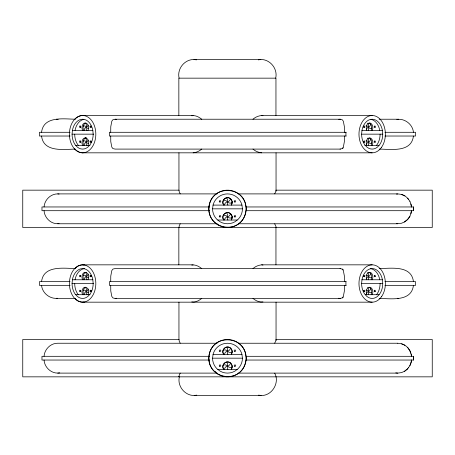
<?xml version="1.0" encoding="UTF-8"?>
<svg xmlns="http://www.w3.org/2000/svg" width="455" height="455" viewBox="0 0 455 455"><rect width="100%" height="100%" fill="white"/><g stroke="black" fill="none" stroke-linecap="round" stroke-linejoin="round"><path stroke-width="0.68" d="M110.713 136.028L110.77 141.624L111.805 147.096L112.908 148.586L115.109 149.092L340.488 149.092M110.713 285.37L110.77 290.973L111.805 296.438L112.908 297.928L115.109 298.44L340.488 298.44M344.435 132.291L344.378 126.695L343.343 121.229L342.24 119.733L340.033 119.227L338.73 119.432M344.435 281.639L344.378 276.037L343.343 270.571L342.24 269.081L340.033 268.569M413.544 206.962L413.544 210.699M413.544 356.31L413.544 360.041M179.361 376.842C177.109 386.022 184.724 395.617 194.171 395.514L261.136 395.514C272.181 395.918 279.956 382.45 274.689 373.157M275.696 78.158C277.942 68.978 270.327 59.383 260.88 59.486L193.921 59.486C184.474 59.383 176.853 68.978 179.105 78.158M72.061 134.162L72.419 130.295A14.935 10.562 -90 0 1 82.622 119.227A14.935 10.562 -90 0 1 92.82 130.295L93.178 134.162A14.935 10.562 -90 0 1 90.084 144.718L87.9 147.096A14.935 10.562 -90 0 1 77.339 147.096L75.155 144.718A14.935 10.562 -90 0 1 72.061 134.162L93.707 134.162M75.047 130.426L75.058 130.295A14.935 10.562 -90 0 1 83.879 119.352M72.061 283.505L72.419 279.637A14.935 10.562 -90 0 1 82.622 268.569A14.935 10.562 -90 0 1 92.82 279.637L93.178 283.505A14.935 10.562 -90 0 1 90.084 294.066L87.9 296.438A14.935 10.562 -90 0 1 77.339 296.438L75.155 294.066A14.935 10.562 -90 0 1 72.061 283.505L93.707 283.505M75.047 279.768L75.058 279.637A14.935 10.562 -90 0 1 84.573 268.604M361.617 134.162L361.981 130.295A14.935 10.562 90 0 1 372.179 119.227A14.935 10.562 90 0 1 382.382 130.295L382.74 134.162A14.935 10.562 90 0 1 379.646 144.718L377.462 147.096A14.935 10.562 -90 0 1 366.901 147.096L364.711 144.718A14.935 10.562 90 0 1 361.617 134.162L382.74 134.162M361.617 283.505L361.981 279.637A14.935 10.562 90 0 1 372.179 268.569A14.935 10.562 90 0 1 382.382 279.637L382.74 283.505A14.935 10.562 90 0 1 379.646 294.066L377.462 296.438A14.935 10.562 -90 0 1 366.901 296.438L364.711 294.066A14.935 10.562 -90 0 1 361.617 283.505L382.74 283.505M84.192 130.426L84.232 130.039A3.714 2.628 -90 0 1 86.313 127.155A3.714 2.628 90 0 0 88.202 125.097M84.192 145.361L84.232 144.969A3.714 2.628 90 0 1 86.313 142.085A3.714 2.628 -90 0 0 88.202 140.032M84.192 279.768L84.232 279.381A3.714 2.628 -90 0 1 86.313 276.498A3.714 2.628 90 0 0 88.316 274.035M84.192 294.703L84.232 294.317A3.714 2.628 90 0 1 86.313 291.433A3.714 2.628 -90 0 0 88.316 288.97M345.925 132.291L345.925 136.028M345.925 281.639L345.925 285.37M370.586 124.073L370.563 124.272A3.714 2.628 -90 0 1 368.482 127.155A3.714 2.628 90 0 0 366.485 129.618M370.586 139.002L370.563 139.207A3.714 2.628 -90 0 1 368.482 142.085A3.714 2.628 -90 0 0 366.485 144.548M370.586 273.415L370.563 273.614A3.714 2.628 -90 0 1 368.482 276.498A3.714 2.628 90 0 0 366.485 278.961M370.586 288.351L370.563 288.55A3.714 2.628 -90 0 1 368.482 291.433A3.714 2.628 -90 0 0 366.485 293.896M44.055 206.962C44.522 199.995 50.602 193.779 57.762 193.898L217.126 193.898M44.055 356.31C44.522 349.343 50.602 343.127 57.762 343.241L217.126 343.241M411.434 210.699L410.825 213.662M411.508 210.699C411.172 215.141 408.505 219.259 404.876 221.767M411.434 360.041L411.206 362.043L409.875 365.644M411.508 360.041C411.28 362.732 410.342 365.462 408.545 367.509M41.564 132.291C43.453 115.809 63.677 118.994 75.149 119.227M41.564 281.639C43.453 265.151 63.677 268.336 75.149 268.569M212.565 208.834L213.076 204.966A14.935 14.935 0 0 1 241.923 204.966L242.435 208.834A14.935 14.935 0 0 1 238.062 219.39L234.968 221.767A14.935 14.935 0 0 1 220.032 221.767L216.938 219.39A14.935 14.935 0 0 1 212.565 208.834L242.435 208.834M212.565 358.176L213.076 354.308A14.935 14.935 0 0 1 241.923 354.308L242.435 358.176A14.935 14.935 0 0 1 238.062 368.738L234.968 371.109A14.935 14.935 0 0 1 220.032 371.109L216.938 368.738A14.935 14.935 0 0 1 212.565 358.176L242.435 358.176M413.436 136.028C411.474 152.823 390.748 149.172 379.169 149.092M413.436 285.37C411.474 302.165 390.748 298.514 379.169 298.44M224.497 205.097L224.56 204.71A3.714 3.714 0 0 1 227.5 201.827A3.714 3.714 0 0 0 230.44 198.943L230.475 198.744M224.497 220.032L224.56 219.646A3.714 3.714 0 0 1 227.5 216.762A3.714 3.714 0 0 0 230.44 213.878L230.475 213.679M224.497 354.445L224.56 354.053A3.714 3.714 0 0 1 227.5 351.169A3.714 3.714 0 0 0 230.44 348.285L230.475 348.086M224.497 369.375L224.56 368.988A3.714 3.714 0 0 1 227.5 366.104A3.714 3.714 0 0 0 230.44 363.221L230.475 363.022M179.065 227.5L179.23 225.782L180.231 223.814M275.935 227.5L276.048 226.664L274.689 223.814M274.689 193.853L276.048 190.998L276.048 152.829M274.689 343.195L276.048 340.34L276.048 302.171M371.126 130.426C372.241 128.088 371.945 124.812 369.676 123.271L369.261 123.163M371.126 145.361C372.241 143.024 371.945 139.748 369.676 138.206L369.261 138.098M371.126 279.768C372.241 277.436 371.945 274.155 369.676 272.619L367.748 272.5A3.714 2.628 -90 0 1 368.482 276.498A3.714 2.628 90 0 0 368.641 279.461L368.772 279.768M371.126 294.703C372.241 292.366 371.945 289.09 369.676 287.554L369.261 287.441M180.231 373.157L179.23 375.13L179.065 376.842L178.957 376.205M342.689 148.586L343.235 147.767M342.689 297.928L343.235 297.115M408.618 367.509L407.725 368.738L404.256 371.377M409.949 216.301L407.799 219.39L404.256 222.034M376.416 145.361L377.007 144.718A14.935 10.562 90 0 0 380.101 134.162M376.416 294.703L377.007 294.066A14.935 10.562 90 0 0 380.101 283.505M252.974 119.267C255.306 117.049 258.486 115.854 261.648 115.49L372.179 115.49M252.974 268.609C255.306 266.391 258.486 265.202 261.648 264.838L372.179 264.838M201.77 149.058C199.353 151.111 196.344 152.55 193.153 152.829M201.77 298.4C199.011 300.601 195.405 302.666 191.754 301.915M404.95 371.109L407.799 368.738M371.718 127.997L371.576 128.1A3.714 2.628 90 0 1 368.482 127.155A3.708 2.622 90 0 0 365.974 125.933M371.718 142.927L371.576 143.035A3.714 2.628 90 0 1 368.482 142.085A3.708 2.622 90 0 0 366.588 140.8M371.718 277.34L371.576 277.448A3.714 2.628 90 0 1 368.482 276.498A3.708 2.622 90 0 0 365.974 275.281M371.718 292.275L371.576 292.377A3.714 2.628 90 0 1 368.482 291.433A3.708 2.622 90 0 0 365.974 290.216M232.073 202.668L231.874 202.771A3.714 3.714 0 0 1 227.5 201.827A3.708 3.708 0 0 0 223.138 200.871M232.073 217.604L231.874 217.706A3.714 3.714 0 0 1 227.5 216.762A3.708 3.708 0 0 0 223.138 215.806M232.073 352.011L231.874 352.119A3.714 3.714 0 0 1 227.5 351.169A3.708 3.708 0 0 0 223.138 350.219M232.073 366.946L231.874 367.054A3.714 3.714 0 0 1 227.5 366.104A3.708 3.708 0 0 0 223.138 365.155M404.33 222.034L401.509 223.257L396.413 223.598M404.33 371.377L401.509 372.599L397.733 373.111L395.753 372.855M86.313 272.3L85.125 272.619C82.856 274.155 82.56 277.436 83.674 279.768M340.488 119.227L115.109 119.227L112.908 119.733L111.805 121.229L110.77 126.695L110.713 132.291M340.033 149.092L342.24 148.586L343.343 147.096L344.378 141.624L344.435 136.028M262.984 301.915C259.395 302.547 255.636 300.704 252.974 298.4M191.754 115.746C195.405 115.001 199.011 117.06 201.77 119.267M191.754 265.089C195.405 264.344 199.011 266.408 201.77 268.609M115.109 298.44L116.417 298.235M258.315 59.878L260.88 59.486M194.171 395.514L196.742 395.122M396.811 119.477C404.62 118.09 412.793 124.386 413.436 132.291M41.564 285.37C42.196 293.048 49.919 299.248 57.54 298.27M44.055 210.699C44.505 218.087 51.489 224.73 59.076 223.598M396.413 194.069C401.009 193.483 406.025 195.627 408.618 199.5M44.055 360.041C44.499 367.68 51.95 374.425 59.736 372.855M82.622 115.49L193.153 115.49M379.169 119.227L398.745 119.227M72.408 130.426L92.831 130.426M361.97 130.426L382.393 130.426M70.064 132.291L39.454 132.291L39.454 136.028L70.064 136.028M346.187 132.291L109.416 132.291L109.416 136.028L346.187 136.028M384.936 132.291L415.546 132.291L415.546 136.028L384.936 136.028M82.622 145.361A4.669 3.299 -90 0 1 82.309 140.476A4.669 3.299 -90 0 1 85.261 137.893L86.313 137.893L85.125 138.206C82.856 139.748 82.56 143.024 83.674 145.361M75.74 145.361L90.016 145.361M364.779 145.361L379.055 145.361M75.149 149.092C63.677 149.325 43.453 152.51 41.564 136.028M82.622 152.829A18.666 13.201 90 0 0 94.054 124.824A18.666 13.201 90 0 0 71.19 124.824A18.666 13.201 90 0 0 82.622 152.829L372.179 152.829M238.443 193.898L397.807 193.898M213.059 205.097L241.941 205.097M209.641 206.962L41.974 206.962L41.974 210.699L209.641 210.699M217.774 220.032L237.226 220.032M57.762 223.769L217.126 223.769L216.461 223.257M238.443 223.769L397.807 223.769M82.622 264.838L193.153 264.838M340.488 268.569L115.109 268.569L112.908 269.081L111.805 270.571L110.77 276.037L110.713 281.639M379.169 268.569C390.748 268.49 411.474 264.844 413.436 281.639M72.408 279.768L92.831 279.768M361.97 279.768L382.393 279.768M70.064 281.639L39.454 281.639L39.454 285.37L70.064 285.37M346.187 281.639L109.416 281.639L109.416 285.37L346.187 285.37M384.936 281.639L415.546 281.639L415.546 285.37L384.936 285.37M75.74 294.703L90.016 294.703M365.302 294.703L379.055 294.703M56.255 298.44L75.149 298.44M82.622 302.171A18.666 13.201 90 0 0 94.054 274.172A18.666 13.201 90 0 0 71.19 274.172A18.666 13.201 90 0 0 82.622 302.171L372.179 302.171M238.443 343.241L397.807 343.241M213.059 354.445L241.941 354.445M209.641 356.31L41.974 356.31L41.974 360.041L209.641 360.041M217.774 369.375L237.226 369.375M57.762 373.111L217.126 373.111M238.443 373.111L397.807 373.111M57.762 193.898L59.076 194.069M56.255 119.227L58.189 119.477M397.46 298.27L398.745 298.44M397.733 343.241C401.532 343.326 405.138 344.918 407.799 347.614M193.921 59.486L196.486 59.878M258.565 395.122L261.136 395.514M115.109 119.227L116.417 119.432M338.73 298.235L340.033 298.44L342.24 297.928L343.343 296.438L344.378 290.973L344.435 285.37M261.648 115.49L262.984 115.746M261.648 152.829C258.486 152.465 255.306 151.27 252.974 149.058M261.648 264.838L262.984 265.089M404.95 195.9L401.583 194.404M404.95 345.243L401.583 343.752M214.868 371.377L215.932 372.196M226.465 197.823L226.476 197.834A3.714 3.714 0 0 1 227.5 201.827A3.714 3.714 0 0 0 227.722 204.79L227.91 205.097M226.465 212.758L226.476 212.769A3.714 3.714 0 0 1 227.5 216.762A3.714 3.714 0 0 0 227.722 219.725L227.91 220.032M226.465 347.171L226.476 347.182A3.714 3.714 0 0 1 227.5 351.169A3.714 3.714 0 0 0 227.722 354.132L227.91 354.445M226.465 362.106L226.476 362.112A3.714 3.714 0 0 1 227.5 366.104A3.714 3.714 0 0 0 227.722 369.068L227.91 369.375M78.385 145.361L77.794 144.718A14.935 10.562 -90 0 1 74.7 134.162M78.385 294.703L77.794 294.066A14.935 10.562 -90 0 1 74.7 283.505M85.58 138.087L85.591 138.098A3.714 2.628 -90 0 1 86.313 142.085A3.714 2.628 -90 0 0 86.473 145.048L86.604 145.361M85.58 272.5L85.591 272.505A3.714 2.628 90 0 1 86.313 276.498A3.714 2.628 -90 0 0 86.473 279.461L86.604 279.768M409.949 201.366L407.725 198.272M408.072 348.024L409.949 350.708L410.899 353.347M407.725 347.614C409.642 350.168 411.292 353.08 411.508 356.31M342.689 269.081L343.235 269.895M368.772 130.426L368.641 130.119A3.714 2.628 90 0 1 368.482 127.155A3.714 2.628 -90 0 0 367.759 123.163M368.772 145.361L368.641 145.048A3.714 2.628 90 0 1 368.482 142.085A3.714 2.628 90 0 0 367.759 138.098M368.772 294.703L368.641 294.396A3.714 2.628 90 0 1 368.482 291.433A3.714 2.628 90 0 0 367.759 287.441M86.604 130.426L86.473 130.119A3.714 2.628 -90 0 1 86.313 127.155A3.714 2.628 90 0 0 85.591 123.163L85.125 123.271C82.856 124.812 82.56 128.088 83.674 130.426M86.604 294.703L86.473 294.396A3.714 2.628 -90 0 1 86.313 291.433A3.714 2.628 -90 0 0 85.591 287.441L85.125 287.554C82.856 289.09 82.56 292.366 83.674 294.703M410.825 203.999L411.434 206.962M180.231 193.853L179.23 191.879L179.065 190.162L22.75 190.162L22.75 227.5L432.25 227.5L432.25 190.162L275.935 190.162L276.048 190.998M180.231 343.195L179.23 341.222L179.065 339.51L22.75 339.51L22.75 376.842L432.25 376.842L432.25 339.51L275.935 339.51L276.048 340.34M409.875 201.366L411.28 204.966L411.508 206.962M411.206 354.308L411.434 356.31M379.754 130.426L379.743 130.295A14.935 10.562 90 0 0 370.916 119.352M379.754 279.768L379.743 279.637A14.935 10.562 90 0 0 370.228 268.604M275.952 115.49L275.952 78.158L178.849 78.158L178.849 115.49M275.952 227.5L275.952 264.838M246.166 206.962L246.166 210.699M246.166 356.31L246.166 360.041M178.951 152.829L178.951 190.292M178.951 302.171L178.951 339.635M178.849 227.5L178.849 264.838M82.821 152.829A18.666 13.201 90 0 1 74.785 148.973M74.785 119.352A18.666 13.201 90 0 1 84.198 115.593M363.659 126.319A0.745 0.529 -90 0 1 363.579 127.218M366.901 130.426A4.669 3.299 -90 0 1 367.322 124.175A4.669 3.299 -90 0 1 371.758 124.175A4.669 3.299 -90 0 1 372.179 130.426M363.659 141.255A0.745 0.529 -90 0 1 363.579 142.153M366.901 145.361A4.669 3.299 -90 0 1 367.322 139.111A4.669 3.299 -90 0 1 371.758 139.111A4.669 3.299 -90 0 1 372.179 145.361M374.22 126.319A0.745 0.529 -90 0 1 374.22 127.064M374.22 141.255A0.745 0.529 -90 0 1 374.22 142M365.974 140.868A3.708 2.622 90 0 1 366.281 140.811M91.222 142.153A0.745 0.529 -90 0 1 91.222 141.101M82.622 130.426A4.669 3.299 -90 0 1 83.037 124.175A4.669 3.299 -90 0 1 87.479 124.175A4.669 3.299 -90 0 1 87.9 130.426M83.231 126.2A3.708 2.622 -90 0 1 86.313 127.155A3.714 2.628 -90 0 0 88.52 128.435M83.231 141.135A3.708 2.622 -90 0 1 86.313 142.091A3.714 2.628 -90 0 0 88.52 143.365M80.774 127.337A0.745 0.529 -90 0 1 80.774 126.046M85.261 137.893A4.669 3.299 90 0 1 88.213 140.476A4.669 3.299 90 0 1 87.9 145.361M80.774 142.273A0.745 0.529 -90 0 1 80.774 140.982M91.222 127.218A0.745 0.529 -90 0 1 91.222 126.166M84.198 302.069A18.666 13.201 90 0 1 74.785 298.315M74.785 268.695A18.666 13.201 90 0 1 84.198 264.941M363.579 275.508A0.745 0.529 -90 0 1 363.659 276.412M366.901 279.768A4.669 3.299 -90 0 1 367.322 273.518A4.669 3.299 -90 0 1 371.758 273.518A4.669 3.299 -90 0 1 372.179 279.768M363.579 290.444A0.745 0.529 -90 0 1 363.579 291.501M366.901 294.703A4.669 3.299 -90 0 1 367.322 288.453A4.669 3.299 -90 0 1 371.758 288.453A4.669 3.299 -90 0 1 372.179 294.703M374.22 275.662A0.745 0.529 -90 0 1 374.22 276.412M374.22 290.597A0.745 0.529 -90 0 1 374.22 291.342M91.222 291.501A0.745 0.529 -90 0 1 91.222 290.444M82.622 279.768A4.669 3.299 -90 0 1 83.037 273.518A4.669 3.299 -90 0 1 87.479 273.518A4.669 3.299 -90 0 1 87.9 279.768M83.231 275.548A3.708 2.622 -90 0 1 86.313 276.498A3.714 2.628 -90 0 0 88.52 277.777M83.231 290.478A3.708 2.622 -90 0 1 86.313 291.433A3.714 2.628 -90 0 0 88.52 292.713M80.774 276.685A0.745 0.529 -90 0 1 80.774 275.389M87.9 294.703A4.669 3.299 90 0 0 88.213 289.818A4.669 3.299 90 0 0 85.261 287.236A4.669 3.299 -90 0 0 82.309 289.818A4.669 3.299 -90 0 0 82.622 294.703M80.774 291.615A0.745 0.529 -90 0 1 80.774 290.324M91.222 276.566A0.745 0.529 -90 0 1 91.222 275.508M232.147 201.855L231.993 203.561L231.231 205.097A4.669 4.669 0 0 0 230.639 198.846C226.744 195.064 220.368 200.86 223.769 205.097A4.669 4.669 0 0 1 224.361 198.846A4.669 4.669 0 0 1 230.639 198.846L231.675 200.211L232.147 201.855M232.147 216.79L231.993 218.497L231.231 220.032A4.669 4.669 0 0 0 230.639 213.782C226.744 209.994 220.368 215.795 223.769 220.032A4.669 4.669 0 0 1 224.361 213.782A4.669 4.669 0 0 1 230.639 213.782L231.675 215.147L232.147 216.79M232.147 351.203L231.993 352.909L231.231 354.445A4.669 4.669 0 0 0 230.639 348.189C226.744 344.407 220.368 350.202 223.769 354.445A4.669 4.669 0 0 1 224.361 348.189A4.669 4.669 0 0 1 230.639 348.189L231.675 349.554L232.147 351.203M232.147 366.138L231.993 367.839L231.231 369.375A4.669 4.669 0 0 0 230.639 363.124C226.744 359.342 220.368 365.137 223.769 369.375A4.669 4.669 0 0 1 224.361 363.124A4.669 4.669 0 0 1 230.639 363.124L231.675 364.489L232.147 366.138M209.471 203.999C203.493 229.769 242.657 236.958 245.922 210.699L413.589 210.699L413.589 206.962L245.922 206.962C244.739 186.8 214.117 184.429 209.471 203.999M209.471 353.347C203.493 379.112 242.657 386.301 245.922 360.041L413.589 360.041L413.589 356.31L245.922 356.31C244.739 336.143 214.117 333.771 209.471 353.347M234.439 216.825A0.745 0.745 0 0 0 235.69 216.495A0.745 0.745 0 0 0 234.774 215.579A0.745 0.745 0 0 0 234.439 216.825M219.503 201.895A0.745 0.745 0 0 0 220.755 201.559A0.745 0.745 0 0 0 219.839 200.644A0.745 0.745 0 0 0 219.503 201.895M234.439 201.895A0.745 0.745 0 0 0 235.69 201.559A0.745 0.745 0 0 0 234.774 200.644A0.745 0.745 0 0 0 234.439 201.895M219.503 216.825A0.745 0.745 0 0 0 220.755 216.495A0.745 0.745 0 0 0 219.839 215.579A0.745 0.745 0 0 0 219.503 216.825M218.167 224.998A18.666 18.666 0 0 0 246.166 208.834A18.666 18.666 0 0 0 218.167 192.664A18.666 18.666 0 0 0 218.167 224.998M381.512 147.357A18.666 13.201 -90 0 0 375.597 116.127A18.666 13.201 -90 0 0 359.427 138.991A18.666 13.201 -90 0 0 381.512 147.357M375.193 142.153A0.745 0.529 -90 0 0 374.954 140.908A0.745 0.529 -90 0 0 374.311 141.818A0.745 0.529 -90 0 0 375.193 142.153M364.631 127.218A0.745 0.529 -90 0 0 364.398 125.972A0.745 0.529 -90 0 0 363.75 126.888A0.745 0.529 -90 0 0 364.631 127.218M375.193 127.218A0.745 0.529 -90 0 0 374.954 125.972A0.745 0.529 -90 0 0 374.311 126.888A0.745 0.529 -90 0 0 375.193 127.218M364.631 142.153A0.745 0.529 -90 0 0 364.398 140.908A0.745 0.529 -90 0 0 363.75 141.818A0.745 0.529 -90 0 0 364.631 142.153M90.994 142A0.745 0.529 -90 0 0 90.539 140.879A0.745 0.529 -90 0 0 90.084 142A0.745 0.529 -90 0 0 90.994 142M80.438 127.064A0.745 0.529 -90 0 0 79.978 125.944A0.745 0.529 -90 0 0 79.523 127.064A0.745 0.529 -90 0 0 80.438 127.064M90.994 127.064A0.745 0.529 -90 0 0 90.539 125.944A0.745 0.529 -90 0 0 90.084 127.064A0.745 0.529 -90 0 0 90.994 127.064M80.438 142A0.745 0.529 -90 0 0 79.978 140.879A0.745 0.529 -90 0 0 79.523 142A0.745 0.529 -90 0 0 80.438 142M381.512 296.705A18.666 13.201 -90 0 0 375.597 265.47A18.666 13.201 -90 0 0 359.427 288.333A18.666 13.201 -90 0 0 381.512 296.705M375.193 291.501A0.745 0.529 -90 0 0 374.954 290.25A0.745 0.529 -90 0 0 374.311 291.166A0.745 0.529 -90 0 0 375.193 291.501M364.631 276.566A0.745 0.529 -90 0 0 364.398 275.315A0.745 0.529 -90 0 0 363.75 276.231A0.745 0.529 -90 0 0 364.631 276.566M375.193 276.566A0.745 0.529 -90 0 0 374.954 275.315A0.745 0.529 -90 0 0 374.311 276.231A0.745 0.529 -90 0 0 375.193 276.566M364.631 291.501A0.745 0.529 -90 0 0 364.398 290.25A0.745 0.529 -90 0 0 363.75 291.166A0.745 0.529 -90 0 0 364.631 291.501M90.994 291.342A0.745 0.529 -90 0 0 90.539 290.222A0.745 0.529 -90 0 0 90.084 291.342A0.745 0.529 -90 0 0 90.994 291.342M80.438 276.412A0.745 0.529 -90 0 0 79.978 275.292A0.745 0.529 -90 0 0 79.523 276.412A0.745 0.529 -90 0 0 80.438 276.412M90.994 276.412A0.745 0.529 -90 0 0 90.539 275.292A0.745 0.529 -90 0 0 90.084 276.412A0.745 0.529 -90 0 0 90.994 276.412M80.438 291.342A0.745 0.529 -90 0 0 79.978 290.222A0.745 0.529 -90 0 0 79.523 291.342A0.745 0.529 -90 0 0 80.438 291.342M234.439 366.173A0.745 0.745 0 0 0 235.69 365.837A0.745 0.745 0 0 0 234.774 364.921A0.745 0.745 0 0 0 234.439 366.173M219.503 351.237A0.745 0.745 0 0 0 220.755 350.902A0.745 0.745 0 0 0 219.839 349.986A0.745 0.745 0 0 0 219.503 351.237M234.439 351.237A0.745 0.745 0 0 0 235.69 350.902A0.745 0.745 0 0 0 234.774 349.986A0.745 0.745 0 0 0 234.439 351.237M219.503 366.173A0.745 0.745 0 0 0 220.755 365.837A0.745 0.745 0 0 0 219.839 364.921A0.745 0.745 0 0 0 219.503 366.173M218.167 374.346A18.666 18.666 0 0 0 246.166 358.176A18.666 18.666 0 0 0 218.167 342.006A18.666 18.666 0 0 0 218.167 374.346"/></g></svg>
